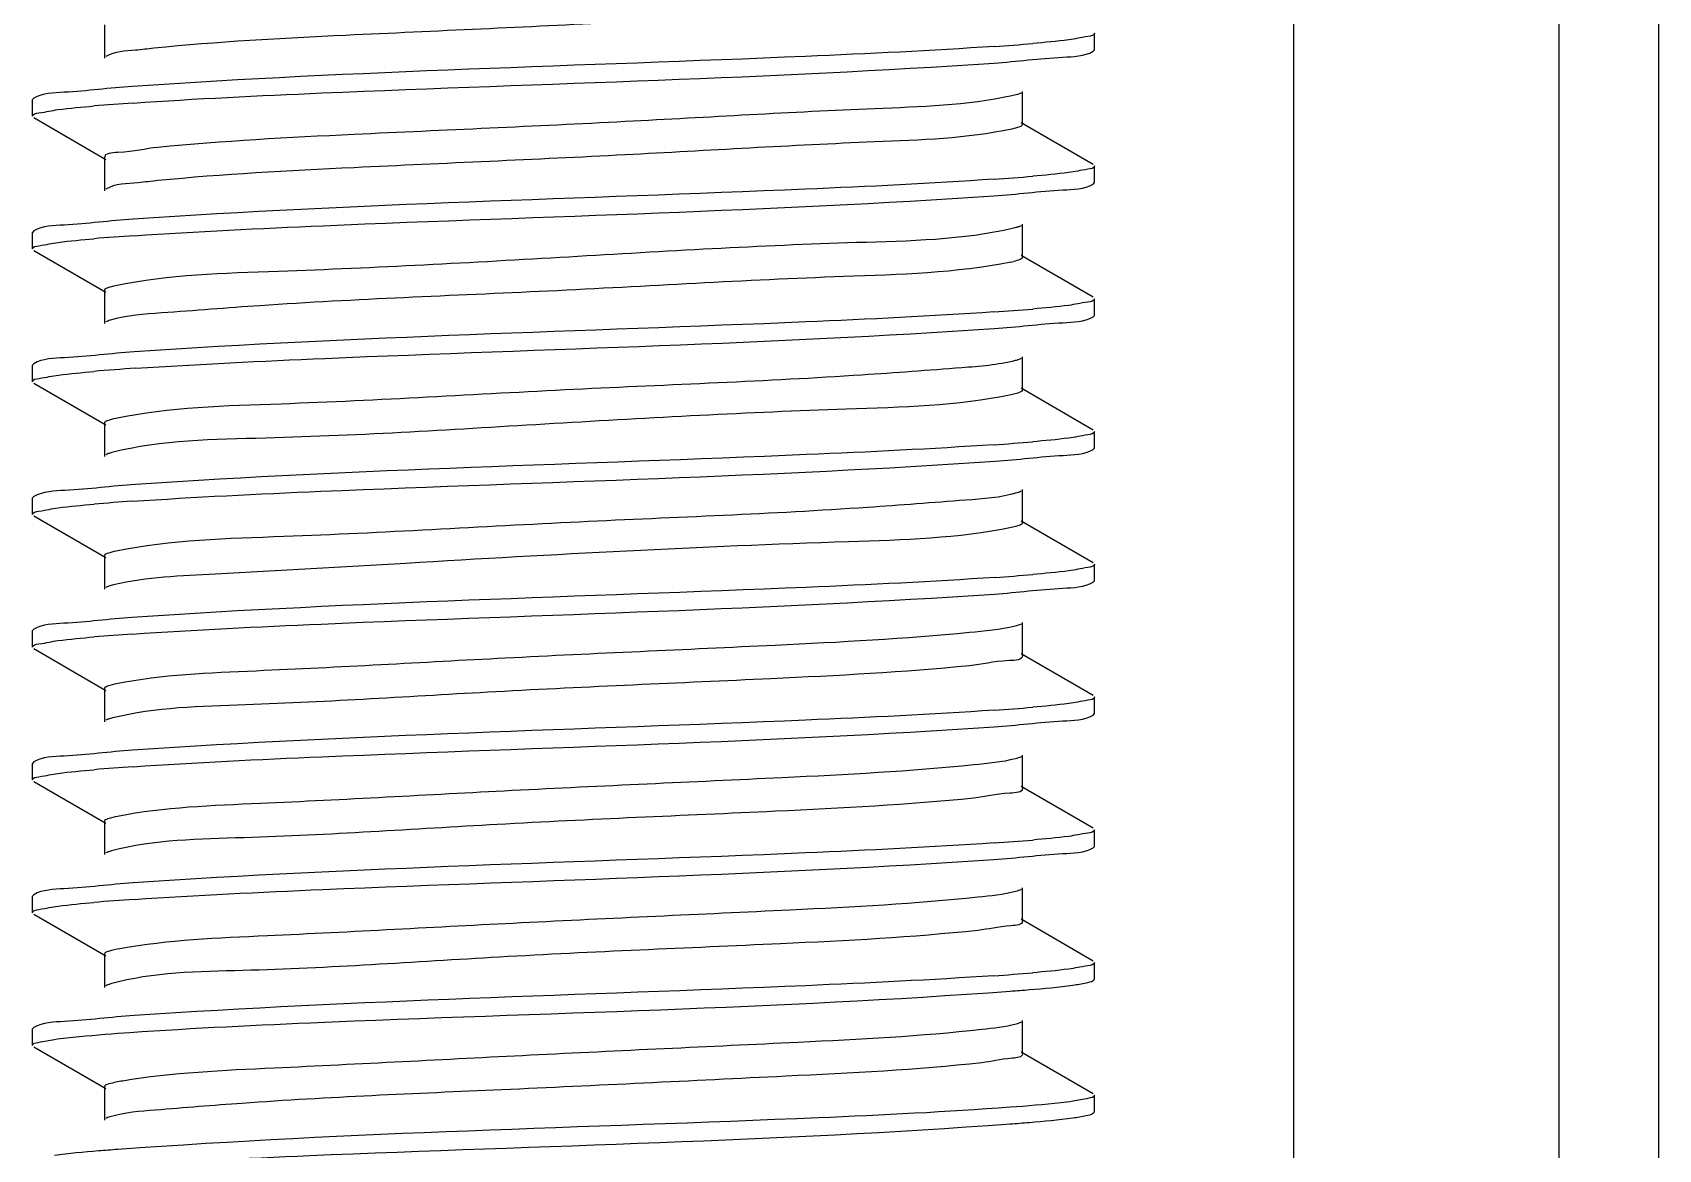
# Model space of a CAD drawing. Extents: x 1382187 to 1725648, y 860327 to 1571294.
# Drawn here: x 1506708.5 to 1507000.2, y 1251862.8 to 1252063.2 of the extents above; entities that cross this region are included whole.
import ezdxf

# ---------------------------------------------------------------- set-up
doc = ezdxf.new("R2010")
doc.units = 0
doc.header["$LTSCALE"] = 1000
doc.header["$MEASUREMENT"] = 0

msp = doc.modelspace()

# ---------------------------------------------------------------- linework, layer by layer
at = {"linetype": 'Continuous'}
for p, q in [((1506934.68, 1253335.18), (1506934.68, 1248594.16)), ((1506982.31, 1253335.18), (1506982.31, 1248594.16)), ((1507000.17, 1253335.18), (1507000.17, 1248594.16)), ((1506721.35, 1252064.53), (1506721.35, 1252058.58)), ((1506898.96, 1252060.07), (1506898.96, 1252063.04)), ((1506898.96, 1252060.07), (1506898.96, 1252063.04)), ((1506898.74, 1252059.8), (1506898.96, 1252060.07)), ((1506886.07, 1252046.67), (1506886.07, 1252052.62)), ((1506708.69, 1252051.4), (1506708.46, 1252051.14)), ((1506708.46, 1252048.16), (1506708.46, 1252051.14)), ((1506708.46, 1252048.16), (1506708.46, 1252051.14)), ((1506708.69, 1252047.9), (1506721.61, 1252040.42)), ((1506898.74, 1252039.49), (1506885.81, 1252046.97)), ((1506721.35, 1252040.72), (1506721.35, 1252034.76)), ((1506898.96, 1252036.25), (1506898.96, 1252039.23)), ((1506898.96, 1252036.25), (1506898.96, 1252039.23)), ((1506898.74, 1252035.99), (1506898.96, 1252036.25)), ((1506708.69, 1252027.58), (1506708.46, 1252027.32)), ((1506708.46, 1252024.35), (1506708.46, 1252027.32)), ((1506708.46, 1252024.35), (1506708.46, 1252027.32)), ((1506886.07, 1252022.86), (1506886.07, 1252028.81)), ((1506708.69, 1252024.09), (1506721.61, 1252016.6)), ((1506898.74, 1252015.68), (1506885.81, 1252023.16)), ((1506721.35, 1252016.9), (1506721.35, 1252010.95)), ((1506898.96, 1252012.44), (1506898.96, 1252015.42)), ((1506898.96, 1252012.44), (1506898.96, 1252015.42)), ((1506898.74, 1252012.18), (1506898.96, 1252012.44)), ((1506708.69, 1252003.77), (1506708.46, 1252003.51)), ((1506708.46, 1252000.53), (1506708.46, 1252003.51)), ((1506708.46, 1252000.53), (1506708.46, 1252003.51)), ((1506886.07, 1251999.04), (1506886.07, 1252005)), ((1506708.69, 1252000.27), (1506721.61, 1251992.79)), ((1506884.78, 1251998.37), (1506884.04, 1251998.2)), ((1506898.74, 1251991.86), (1506885.81, 1251999.35)), ((1506721.35, 1251993.09), (1506721.35, 1251987.14)), ((1506898.96, 1251988.63), (1506898.96, 1251991.6)), ((1506898.96, 1251988.63), (1506898.96, 1251991.6)), ((1506898.74, 1251988.37), (1506898.96, 1251988.63)), ((1506708.69, 1251979.96), (1506708.46, 1251979.7)), ((1506708.46, 1251976.72), (1506708.46, 1251979.7)), ((1506708.46, 1251976.72), (1506708.46, 1251979.7)), ((1506886.07, 1251975.23), (1506886.07, 1251981.19)), ((1506708.69, 1251976.46), (1506721.61, 1251968.98)), ((1506885.06, 1251974.64), (1506884.08, 1251974.4)), ((1506898.74, 1251968.05), (1506885.81, 1251975.53)), ((1506721.35, 1251969.28), (1506721.35, 1251963.33)), ((1506898.96, 1251964.81), (1506898.96, 1251967.79)), ((1506898.96, 1251964.81), (1506898.96, 1251967.79)), ((1506898.74, 1251964.55), (1506898.96, 1251964.81)), ((1506708.69, 1251956.15), (1506708.46, 1251955.88)), ((1506886.07, 1251951.42), (1506886.07, 1251957.37)), ((1506708.46, 1251952.91), (1506708.46, 1251955.88)), ((1506708.46, 1251952.91), (1506708.46, 1251955.88)), ((1506708.69, 1251952.65), (1506721.61, 1251945.16)), ((1506898.74, 1251944.24), (1506885.81, 1251951.72)), ((1506721.35, 1251945.47), (1506721.35, 1251939.51)), ((1506898.96, 1251941), (1506898.96, 1251943.98)), ((1506898.96, 1251941), (1506898.96, 1251943.98)), ((1506898.74, 1251940.74), (1506898.96, 1251941)), ((1506886.07, 1251927.61), (1506886.07, 1251933.56)), ((1506708.69, 1251932.33), (1506708.46, 1251932.07)), ((1506708.46, 1251929.09), (1506708.46, 1251932.07)), ((1506708.46, 1251929.09), (1506708.46, 1251932.07)), ((1506708.69, 1251928.83), (1506721.61, 1251921.35)), ((1506898.74, 1251920.43), (1506885.81, 1251927.91)), ((1506721.35, 1251921.65), (1506721.35, 1251915.7)), ((1506898.96, 1251917.19), (1506898.96, 1251920.17)), ((1506898.74, 1251916.93), (1506898.96, 1251917.19)), ((1506886.07, 1251903.79), (1506886.07, 1251909.75)), ((1506708.69, 1251908.52), (1506708.46, 1251908.26)), ((1506708.46, 1251905.28), (1506708.46, 1251908.26)), ((1506708.46, 1251905.28), (1506708.46, 1251908.26)), ((1506708.69, 1251905.02), (1506721.61, 1251897.54)), ((1506898.74, 1251896.61), (1506885.81, 1251904.1)), ((1506721.35, 1251897.84), (1506721.35, 1251891.89)), ((1506898.96, 1251893.38), (1506898.96, 1251896.35)), ((1506898.96, 1251893.38), (1506898.96, 1251896.35)), ((1506898.74, 1251893.11), (1506898.96, 1251893.38)), ((1506708.69, 1251884.71), (1506708.46, 1251884.45)), ((1506708.46, 1251881.47), (1506708.46, 1251884.45)), ((1506708.46, 1251881.47), (1506708.46, 1251884.45)), ((1506886.07, 1251879.98), (1506886.07, 1251885.93)), ((1506708.69, 1251881.21), (1506721.61, 1251873.73)), ((1506898.74, 1251872.8), (1506885.81, 1251880.28)), ((1506721.35, 1251874.03), (1506721.35, 1251868.07)), ((1506898.96, 1251869.56), (1506898.96, 1251872.54)), ((1506898.96, 1251869.56), (1506898.96, 1251872.54)), ((1506898.74, 1251869.3), (1506898.96, 1251869.56))]:
    msp.add_line(p, q, dxfattribs=at)
for centre, radius, start, end in [((1506853.67, 1252468.62), 408.86, 273.8369, 274.8034), ((1506753.86, 1251641.26), 410.18, 93.826, 94.8054), ((1506853.59, 1252445.78), 409.83, 273.8305, 274.8033), ((1506754.11, 1251614.33), 413.31, 93.8044, 94.806), ((1506880.35, 1252039.77), 18.14, 281.5383, 283.132), ((1506853.57, 1252422.25), 410.12, 273.8286, 274.8032), ((1506754.47, 1251586.03), 417.82, 93.7747, 94.806), ((1506853.6, 1252398.05), 409.73, 273.8312, 274.8033), ((1506753.63, 1251572.74), 407.26, 93.8482, 94.803), ((1506853.85, 1252371.17), 406.65, 273.8518, 274.8032), ((1506753.72, 1251547.83), 408.35, 93.8395, 94.8043), ((1506853.67, 1252349.52), 408.82, 273.8372, 274.8034), ((1506753.86, 1251522.28), 410.1, 93.8265, 94.8053), ((1506853.59, 1252326.69), 409.81, 273.8306, 274.8033), ((1506754.1, 1251495.39), 413.19, 93.8052, 94.806), ((1506853.57, 1252303.19), 410.12, 273.8286, 274.8032)]:
    msp.add_arc(centre, radius, start, end, dxfattribs=at)
for points, knots in [([(1506883.76, 1252069.58), (1506875.38, 1252067.95), (1506851.69, 1252067.12), (1506812.06, 1252064.79), (1506769.34, 1252062.93), (1506741.66, 1252061.52), (1506730.21, 1252060.35)], [0, 0, 0, 0, 0.166363, 0.459884, 0.775471, 1, 1, 1, 1]), ([(1506898.96, 1252063.04), (1506898.96, 1252062.61), (1506896.68, 1252062.32), (1506895.53, 1252062.01), (1506894.38, 1252061.86)], [0, 0, 0, 0, 0.271553, 1, 1, 1, 1]), ([(1506730.21, 1252060.35), (1506729.12, 1252060.24), (1506726.28, 1252059.83), (1506723.18, 1252059.79), (1506721.61, 1252058.88)], [0, 0, 0, 0, 0.37517, 1, 1, 1, 1]), ([(1506881.03, 1252060.68), (1506869.75, 1252059.91), (1506818.19, 1252057.43), (1506766.58, 1252056.24), (1506726.38, 1252053.5)], [0, 0, 0, 0, 0.219155, 1, 1, 1, 1]), ([(1506880.97, 1252057.7), (1506885.08, 1252057.98), (1506890.85, 1252058.78), (1506897.13, 1252058.88), (1506898.74, 1252059.8)], [0, 0, 0, 0, 0.690303, 1, 1, 1, 1]), ([(1506726.49, 1252050.53), (1506737.77, 1252051.3), (1506789.27, 1252053.78), (1506840.82, 1252054.97), (1506880.97, 1252057.7)], [0, 0, 0, 0, 0.219327, 1, 1, 1, 1]), ([(1506726.38, 1252053.5), (1506722.28, 1252053.22), (1506716.54, 1252052.42), (1506710.29, 1252052.31), (1506708.69, 1252051.4)], [0, 0, 0, 0, 0.690244, 1, 1, 1, 1]), ([(1506885.81, 1252052.32), (1506885.61, 1252052.21), (1506885.05, 1252052.01), (1506884.48, 1252051.87), (1506884.13, 1252051.8)], [0, 0, 0, 0, 0.394958, 1, 1, 1, 1]), ([(1506884.13, 1252051.8), (1506876.06, 1252050.08), (1506852.76, 1252049.38), (1506813.52, 1252046.97), (1506770.63, 1252045.15), (1506742.66, 1252043.71), (1506730.97, 1252042.57)], [0, 0, 0, 0, 0.16123, 0.452798, 0.770329, 1, 1, 1, 1]), ([(1506708.46, 1252048.16), (1506708.46, 1252048.59), (1506710.73, 1252048.88), (1506711.88, 1252049.19), (1506713.02, 1252049.34)], [0, 0, 0, 0, 0.27161, 1, 1, 1, 1]), ([(1506886.07, 1252046.67), (1506886.07, 1252046.46), (1506885.21, 1252046.09), (1506884.62, 1252045.95), (1506884.13, 1252045.85)], [0, 0, 0, 0, 0.296864, 1, 1, 1, 1]), ([(1506884.13, 1252045.85), (1506876.06, 1252044.13), (1506852.76, 1252043.43), (1506813.52, 1252041.01), (1506770.63, 1252039.2), (1506742.66, 1252037.76), (1506730.97, 1252036.61)], [0, 0, 0, 0, 0.16123, 0.452798, 0.770329, 1, 1, 1, 1]), ([(1506730.97, 1252042.57), (1506728.57, 1252042.33), (1506726.32, 1252041.59), (1506721.35, 1252041.59), (1506721.35, 1252040.72)], [0, 0, 0, 0, 0.734941, 1, 1, 1, 1]), ([(1506898.96, 1252039.23), (1506898.96, 1252038.8), (1506896.67, 1252038.51), (1506895.52, 1252038.2), (1506894.36, 1252038.05)], [0, 0, 0, 0, 0.271502, 1, 1, 1, 1]), ([(1506730.97, 1252036.61), (1506729.78, 1252036.5), (1506726.69, 1252036.05), (1506723.32, 1252036.06), (1506721.61, 1252035.07)], [0, 0, 0, 0, 0.376916, 1, 1, 1, 1]), ([(1506880.97, 1252036.86), (1506869.7, 1252036.09), (1506818.21, 1252033.61), (1506766.65, 1252032.42), (1506726.49, 1252029.69)], [0, 0, 0, 0, 0.219173, 1, 1, 1, 1]), ([(1506880.95, 1252033.88), (1506885.07, 1252034.16), (1506890.84, 1252034.96), (1506897.13, 1252035.07), (1506898.74, 1252035.99)], [0, 0, 0, 0, 0.690321, 1, 1, 1, 1]), ([(1506726.69, 1252026.73), (1506737.98, 1252027.49), (1506789.4, 1252029.97), (1506840.88, 1252031.16), (1506880.95, 1252033.88)], [0, 0, 0, 0, 0.219774, 1, 1, 1, 1]), ([(1506726.49, 1252029.69), (1506722.37, 1252029.41), (1506716.59, 1252028.61), (1506710.3, 1252028.51), (1506708.69, 1252027.58)], [0, 0, 0, 0, 0.690375, 1, 1, 1, 1]), ([(1506884.47, 1252028.06), (1506875.29, 1252025.91), (1506848.37, 1252025.52), (1506804.54, 1252022.85), (1506760.28, 1252020.38), (1506732.94, 1252019.75), (1506723.35, 1252017.74)], [0, 0, 0, 0, 0.175258, 0.495335, 0.818042, 1, 1, 1, 1]), ([(1506885.81, 1252028.51), (1506885.65, 1252028.41), (1506885.2, 1252028.25), (1506884.74, 1252028.13), (1506884.47, 1252028.06)], [0, 0, 0, 0, 0.404749, 1, 1, 1, 1]), ([(1506708.46, 1252024.35), (1506708.46, 1252024.78), (1506710.74, 1252025.06), (1506711.9, 1252025.38), (1506713.05, 1252025.53)], [0, 0, 0, 0, 0.271508, 1, 1, 1, 1]), ([(1506883.98, 1252022), (1506874.13, 1252019.98), (1506846.23, 1252019.37), (1506801.47, 1252016.56), (1506760.56, 1252015.14), (1506734.46, 1252013.05), (1506725.39, 1252012.42), (1506722.41, 1252011.56)], [0, 0, 0, 0, 0.186159, 0.513431, 0.833084, 0.942545, 1, 1, 1, 1]), ([(1506886.07, 1252022.86), (1506886.07, 1252022.67), (1506885.38, 1252022.32), (1506884.88, 1252022.2), (1506884.47, 1252022.11)], [0, 0, 0, 0, 0.303897, 1, 1, 1, 1]), ([(1506723.35, 1252017.74), (1506722.84, 1252017.64), (1506722.24, 1252017.5), (1506721.35, 1252017.12), (1506721.35, 1252016.9)], [0, 0, 0, 0, 0.704936, 1, 1, 1, 1]), ([(1506898.96, 1252015.42), (1506898.96, 1252014.98), (1506896.67, 1252014.7), (1506895.51, 1252014.38), (1506894.36, 1252014.23)], [0, 0, 0, 0, 0.271487, 1, 1, 1, 1]), ([(1506722.41, 1252011.56), (1506722.25, 1252011.51), (1506721.98, 1252011.43), (1506721.72, 1252011.31), (1506721.61, 1252011.25)], [0, 0, 0, 0, 0.573147, 1, 1, 1, 1]), ([(1506880.95, 1252013.05), (1506869.71, 1252012.28), (1506818.28, 1252009.81), (1506766.8, 1252008.61), (1506726.69, 1252005.89)], [0, 0, 0, 0, 0.219017, 1, 1, 1, 1]), ([(1506880.98, 1252010.07), (1506885.09, 1252010.35), (1506890.85, 1252011.15), (1506897.13, 1252011.26), (1506898.74, 1252012.18)], [0, 0, 0, 0, 0.690296, 1, 1, 1, 1]), ([(1506726.96, 1252002.94), (1506738.27, 1252003.69), (1506789.61, 1252006.16), (1506841.01, 1252007.35), (1506880.98, 1252010.07)], [0, 0, 0, 0, 0.220437, 1, 1, 1, 1]), ([(1506726.69, 1252005.89), (1506722.52, 1252005.61), (1506716.68, 1252004.8), (1506710.31, 1252004.7), (1506708.69, 1252003.77)], [0, 0, 0, 0, 0.690579, 1, 1, 1, 1]), ([(1506884.78, 1252004.33), (1506881.65, 1252003.51), (1506872.4, 1252002.82), (1506846.08, 1252000.81), (1506805.25, 1251999.35), (1506760.76, 1251996.55), (1506733.11, 1251995.96), (1506723.39, 1251993.94)], [0, 0, 0, 0, 0.059883, 0.170869, 0.490784, 0.815924, 1, 1, 1, 1]), ([(1506885.81, 1252004.7), (1506885.68, 1252004.62), (1506885.34, 1252004.48), (1506884.99, 1252004.38), (1506884.78, 1252004.33)], [0, 0, 0, 0, 0.415919, 1, 1, 1, 1]), ([(1506708.46, 1252000.53), (1506708.46, 1252000.97), (1506710.77, 1252001.25), (1506711.94, 1252001.57), (1506713.1, 1252001.72)], [0, 0, 0, 0, 0.271323, 1, 1, 1, 1]), ([(1506884.04, 1251998.2), (1506874.34, 1251996.18), (1506846.75, 1251995.54), (1506802.21, 1251993.12), (1506758.45, 1251990.28), (1506731.64, 1251990.12), (1506722.69, 1251987.82)], [0, 0, 0, 0, 0.183768, 0.508585, 0.828555, 1, 1, 1, 1]), ([(1506886.07, 1251999.04), (1506886.07, 1251998.89), (1506885.54, 1251998.57), (1506885.11, 1251998.46), (1506884.78, 1251998.37)], [0, 0, 0, 0, 0.312635, 1, 1, 1, 1]), ([(1506723.39, 1251993.94), (1506722.88, 1251993.83), (1506722.26, 1251993.69), (1506721.35, 1251993.31), (1506721.35, 1251993.09)], [0, 0, 0, 0, 0.705352, 1, 1, 1, 1]), ([(1506898.96, 1251991.6), (1506898.96, 1251991.17), (1506896.68, 1251990.88), (1506895.52, 1251990.57), (1506894.36, 1251990.42)], [0, 0, 0, 0, 0.271507, 1, 1, 1, 1]), ([(1506880.98, 1251989.24), (1506869.76, 1251988.47), (1506818.43, 1251986), (1506767.03, 1251984.79), (1506726.96, 1251982.1)], [0, 0, 0, 0, 0.218687, 1, 1, 1, 1]), ([(1506881.16, 1251986.27), (1506885.23, 1251986.55), (1506890.93, 1251987.34), (1506897.15, 1251987.45), (1506898.74, 1251988.37)], [0, 0, 0, 0, 0.690104, 1, 1, 1, 1]), ([(1506722.69, 1251987.82), (1506722.47, 1251987.77), (1506722.11, 1251987.66), (1506721.75, 1251987.52), (1506721.61, 1251987.44)], [0, 0, 0, 0, 0.58569, 1, 1, 1, 1]), ([(1506726.3, 1251979.08), (1506737.59, 1251979.85), (1506789.21, 1251982.34), (1506840.9, 1251983.52), (1506881.16, 1251986.27)], [0, 0, 0, 0, 0.219037, 1, 1, 1, 1]), ([(1506726.96, 1251982.1), (1506722.73, 1251981.82), (1506716.8, 1251980.99), (1506710.34, 1251980.9), (1506708.69, 1251979.96)], [0, 0, 0, 0, 0.690854, 1, 1, 1, 1]), ([(1506885.06, 1251980.59), (1506882.1, 1251979.72), (1506873.05, 1251979.1), (1506846.99, 1251977), (1506806.07, 1251975.59), (1506761.27, 1251972.77), (1506733.33, 1251972.16), (1506723.46, 1251970.14)], [0, 0, 0, 0, 0.057053, 0.166257, 0.485855, 0.813479, 1, 1, 1, 1]), ([(1506885.81, 1251980.88), (1506885.71, 1251980.83), (1506885.46, 1251980.72), (1506885.2, 1251980.63), (1506885.06, 1251980.59)], [0, 0, 0, 0, 0.42873, 1, 1, 1, 1]), ([(1506708.46, 1251976.72), (1506708.46, 1251977.15), (1506710.74, 1251977.44), (1506711.89, 1251977.75), (1506713.04, 1251977.9)], [0, 0, 0, 0, 0.271601, 1, 1, 1, 1]), ([(1506884.08, 1251974.4), (1506874.51, 1251972.39), (1506838.01, 1251971.47), (1506790.49, 1251968.91), (1506746.62, 1251966.2), (1506728.97, 1251965.47), (1506723, 1251964.09)], [0, 0, 0, 0, 0.18168, 0.674077, 0.886101, 1, 1, 1, 1]), ([(1506886.07, 1251975.23), (1506886.07, 1251975.1), (1506885.67, 1251974.81), (1506885.32, 1251974.71), (1506885.06, 1251974.64)], [0, 0, 0, 0, 0.323571, 1, 1, 1, 1]), ([(1506723.46, 1251970.14), (1506722.92, 1251970.03), (1506722.3, 1251969.89), (1506721.35, 1251969.51), (1506721.35, 1251969.28)], [0, 0, 0, 0, 0.706175, 1, 1, 1, 1]), ([(1506898.96, 1251967.79), (1506898.96, 1251967.36), (1506896.7, 1251967.07), (1506895.55, 1251966.76), (1506894.4, 1251966.61)], [0, 0, 0, 0, 0.271649, 1, 1, 1, 1]), ([(1506881.16, 1251965.44), (1506869.88, 1251964.66), (1506818.25, 1251962.18), (1506766.57, 1251960.99), (1506726.3, 1251958.24)], [0, 0, 0, 0, 0.218917, 1, 1, 1, 1]), ([(1506723, 1251964.09), (1506722.72, 1251964.02), (1506722.25, 1251963.9), (1506721.78, 1251963.73), (1506721.61, 1251963.63)], [0, 0, 0, 0, 0.596673, 1, 1, 1, 1]), ([(1506726.37, 1251955.27), (1506737.65, 1251956.04), (1506789.21, 1251958.52), (1506840.82, 1251959.71), (1506881.03, 1251962.45)], [0, 0, 0, 0, 0.219094, 1, 1, 1, 1]), ([(1506881.03, 1251962.45), (1506885.13, 1251962.73), (1506890.88, 1251963.53), (1506897.14, 1251963.64), (1506898.74, 1251964.55)], [0, 0, 0, 0, 0.690241, 1, 1, 1, 1]), ([(1506726.3, 1251958.24), (1506722.22, 1251957.96), (1506716.51, 1251957.17), (1506710.28, 1251957.06), (1506708.69, 1251956.15)], [0, 0, 0, 0, 0.690151, 1, 1, 1, 1]), ([(1506885.81, 1251957.07), (1506885.48, 1251956.88), (1506882.41, 1251956.06), (1506879.3, 1251955.8), (1506876.56, 1251955.53)], [0, 0, 0, 0, 0.122428, 1, 1, 1, 1]), ([(1506708.46, 1251952.91), (1506708.46, 1251953.34), (1506710.73, 1251953.62), (1506711.88, 1251953.94), (1506713.02, 1251954.09)], [0, 0, 0, 0, 0.27163, 1, 1, 1, 1]), ([(1506876.56, 1251955.53), (1506864.97, 1251954.39), (1506837.19, 1251952.96), (1506794.49, 1251951.13), (1506755.18, 1251948.79), (1506731.76, 1251947.99), (1506723.54, 1251946.34)], [0, 0, 0, 0, 0.227968, 0.544065, 0.835946, 1, 1, 1, 1]), ([(1506886.07, 1251951.42), (1506886.08, 1251950.56), (1506881.16, 1251950.54), (1506878.94, 1251949.81), (1506876.56, 1251949.58)], [0, 0, 0, 0, 0.265144, 1, 1, 1, 1]), ([(1506876.56, 1251949.58), (1506864.72, 1251948.41), (1506836.37, 1251946.96), (1506793.01, 1251945.19), (1506753.79, 1251942.57), (1506730.59, 1251942.13), (1506722.82, 1251940.23)], [0, 0, 0, 0, 0.231868, 0.552576, 0.844286, 1, 1, 1, 1]), ([(1506723.54, 1251946.34), (1506722.99, 1251946.23), (1506722.34, 1251946.08), (1506721.35, 1251945.7), (1506721.35, 1251945.47)], [0, 0, 0, 0, 0.707243, 1, 1, 1, 1]), ([(1506881.03, 1251941.61), (1506869.75, 1251940.85), (1506818.19, 1251938.36), (1506766.58, 1251937.17), (1506726.37, 1251934.43)], [0, 0, 0, 0, 0.219151, 1, 1, 1, 1]), ([(1506898.96, 1251943.98), (1506898.96, 1251943.55), (1506896.68, 1251943.26), (1506895.53, 1251942.95), (1506894.38, 1251942.8)], [0, 0, 0, 0, 0.271555, 1, 1, 1, 1]), ([(1506722.82, 1251940.23), (1506722.58, 1251940.17), (1506722.17, 1251940.06), (1506721.77, 1251939.9), (1506721.61, 1251939.81)], [0, 0, 0, 0, 0.590543, 1, 1, 1, 1]), ([(1506726.49, 1251931.47), (1506737.77, 1251932.23), (1506789.26, 1251934.71), (1506840.82, 1251935.9), (1506880.97, 1251938.63)], [0, 0, 0, 0, 0.219316, 1, 1, 1, 1]), ([(1506880.97, 1251938.63), (1506885.08, 1251938.91), (1506890.85, 1251939.71), (1506897.13, 1251939.82), (1506898.74, 1251940.74)], [0, 0, 0, 0, 0.690302, 1, 1, 1, 1]), ([(1506726.37, 1251934.43), (1506722.28, 1251934.15), (1506716.54, 1251933.36), (1506710.29, 1251933.25), (1506708.69, 1251932.33)], [0, 0, 0, 0, 0.690241, 1, 1, 1, 1]), ([(1506885.81, 1251933.26), (1506885.5, 1251933.08), (1506882.69, 1251932.3), (1506879.83, 1251932.05), (1506877.32, 1251931.8)], [0, 0, 0, 0, 0.124553, 1, 1, 1, 1]), ([(1506708.46, 1251929.09), (1506708.46, 1251929.53), (1506710.73, 1251929.81), (1506711.88, 1251930.12), (1506713.02, 1251930.27)], [0, 0, 0, 0, 0.271612, 1, 1, 1, 1]), ([(1506877.32, 1251931.8), (1506865.9, 1251930.63), (1506838.27, 1251929.21), (1506795.57, 1251927.35), (1506755.89, 1251925.04), (1506732.14, 1251924.19), (1506723.73, 1251922.57)], [0, 0, 0, 0, 0.223808, 0.539121, 0.832916, 1, 1, 1, 1]), ([(1506886.07, 1251927.61), (1506886.08, 1251926.81), (1506881.57, 1251926.73), (1506879.51, 1251926.07), (1506877.32, 1251925.84)], [0, 0, 0, 0, 0.265825, 1, 1, 1, 1]), ([(1506877.32, 1251925.84), (1506865.51, 1251924.63), (1506837, 1251923.18), (1506793.28, 1251921.42), (1506753.75, 1251918.66), (1506730.33, 1251918.39), (1506722.63, 1251916.37)], [0, 0, 0, 0, 0.229779, 0.552271, 0.845852, 1, 1, 1, 1]), ([(1506723.73, 1251922.57), (1506723.13, 1251922.45), (1506722.43, 1251922.29), (1506721.35, 1251921.9), (1506721.35, 1251921.65)], [0, 0, 0, 0, 0.709559, 1, 1, 1, 1]), ([(1506898.96, 1251920.17), (1506898.96, 1251919.73), (1506896.67, 1251919.45), (1506895.52, 1251919.13), (1506894.36, 1251918.98)], [0, 0, 0, 0, 0.271503, 1, 1, 1, 1]), ([(1506722.63, 1251916.37), (1506722.42, 1251916.31), (1506722.08, 1251916.21), (1506721.74, 1251916.08), (1506721.61, 1251916)], [0, 0, 0, 0, 0.582657, 1, 1, 1, 1]), ([(1506880.97, 1251917.8), (1506869.7, 1251917.03), (1506818.21, 1251914.55), (1506766.65, 1251913.36), (1506726.49, 1251910.63)], [0, 0, 0, 0, 0.219176, 1, 1, 1, 1]), ([(1506880.95, 1251914.82), (1506885.07, 1251915.1), (1506890.84, 1251915.9), (1506897.13, 1251916.01), (1506898.74, 1251916.93)], [0, 0, 0, 0, 0.690321, 1, 1, 1, 1]), ([(1506726.68, 1251907.67), (1506737.97, 1251908.43), (1506789.39, 1251910.9), (1506840.88, 1251912.1), (1506880.95, 1251914.82)], [0, 0, 0, 0, 0.219756, 1, 1, 1, 1]), ([(1506726.49, 1251910.63), (1506722.37, 1251910.35), (1506716.59, 1251909.55), (1506710.3, 1251909.44), (1506708.69, 1251908.52)], [0, 0, 0, 0, 0.690369, 1, 1, 1, 1]), ([(1506885.81, 1251909.45), (1506885.53, 1251909.28), (1506882.96, 1251908.54), (1506880.34, 1251908.3), (1506878.05, 1251908.06)], [0, 0, 0, 0, 0.126851, 1, 1, 1, 1]), ([(1506708.46, 1251905.28), (1506708.46, 1251905.71), (1506710.74, 1251906), (1506711.9, 1251906.31), (1506713.05, 1251906.46)], [0, 0, 0, 0, 0.271513, 1, 1, 1, 1]), ([(1506878.05, 1251908.06), (1506866.87, 1251906.87), (1506839.54, 1251905.48), (1506797.02, 1251903.58), (1506756.98, 1251901.33), (1506732.85, 1251900.38), (1506724.14, 1251898.83)], [0, 0, 0, 0, 0.218693, 0.532071, 0.827808, 1, 1, 1, 1]), ([(1506886.07, 1251903.79), (1506886.08, 1251903.06), (1506881.96, 1251902.91), (1506880.06, 1251902.32), (1506878.05, 1251902.11)], [0, 0, 0, 0, 0.266653, 1, 1, 1, 1]), ([(1506878.05, 1251902.11), (1506866.3, 1251900.85), (1506837.67, 1251899.4), (1506793.62, 1251897.66), (1506753.78, 1251894.76), (1506730.12, 1251894.66), (1506722.47, 1251892.51)], [0, 0, 0, 0, 0.227419, 0.551484, 0.846998, 1, 1, 1, 1]), ([(1506724.14, 1251898.83), (1506723.43, 1251898.7), (1506722.65, 1251898.52), (1506721.35, 1251898.13), (1506721.35, 1251897.84)], [0, 0, 0, 0, 0.714126, 1, 1, 1, 1]), ([(1506898.96, 1251896.35), (1506898.96, 1251895.92), (1506896.67, 1251895.63), (1506895.51, 1251895.32), (1506894.36, 1251895.17)], [0, 0, 0, 0, 0.271487, 1, 1, 1, 1]), ([(1506722.47, 1251892.51), (1506722.3, 1251892.46), (1506722.01, 1251892.37), (1506721.73, 1251892.25), (1506721.61, 1251892.19)], [0, 0, 0, 0, 0.575512, 1, 1, 1, 1]), ([(1506880.95, 1251893.98), (1506869.7, 1251893.22), (1506818.28, 1251890.74), (1506766.79, 1251889.54), (1506726.68, 1251886.83)], [0, 0, 0, 0, 0.219025, 1, 1, 1, 1]), ([(1506883.87, 1251891.21), (1506885.02, 1251891.3), (1506888.78, 1251891.59), (1506892.53, 1251891.93), (1506895.11, 1251892.29)], [0, 0, 0, 0, 0.307514, 1, 1, 1, 1]), ([(1506895.11, 1251892.29), (1506895.9, 1251892.41), (1506897.11, 1251892.62), (1506898.35, 1251892.89), (1506898.74, 1251893.11)], [0, 0, 0, 0, 0.642945, 1, 1, 1, 1]), ([(1506723.78, 1251883.65), (1506735.27, 1251884.49), (1506788.64, 1251887.09), (1506842.09, 1251888.14), (1506883.87, 1251891.21)], [0, 0, 0, 0, 0.215786, 1, 1, 1, 1]), ([(1506726.68, 1251886.83), (1506722.52, 1251886.55), (1506716.68, 1251885.74), (1506710.31, 1251885.64), (1506708.69, 1251884.71)], [0, 0, 0, 0, 0.690571, 1, 1, 1, 1]), ([(1506712.38, 1251882.56), (1506713.11, 1251882.66), (1506716.9, 1251883.12), (1506720.7, 1251883.42), (1506723.78, 1251883.65)], [0, 0, 0, 0, 0.191525, 1, 1, 1, 1]), ([(1506878.75, 1251884.32), (1506867.82, 1251883.1), (1506840.8, 1251881.74), (1506798.48, 1251879.81), (1506758.09, 1251877.62), (1506733.58, 1251876.59), (1506724.58, 1251875.09)], [0, 0, 0, 0, 0.213597, 0.525045, 0.822717, 1, 1, 1, 1]), ([(1506885.81, 1251885.63), (1506885.55, 1251885.48), (1506883.22, 1251884.78), (1506880.83, 1251884.56), (1506878.75, 1251884.32)], [0, 0, 0, 0, 0.129326, 1, 1, 1, 1]), ([(1506708.46, 1251881.47), (1506708.46, 1251881.85), (1506710.39, 1251882.16), (1506711.4, 1251882.42), (1506712.38, 1251882.56)], [0, 0, 0, 0, 0.274205, 1, 1, 1, 1]), ([(1506878.75, 1251878.37), (1506867.07, 1251877.07), (1506838.33, 1251875.71), (1506794.13, 1251873.5), (1506756.33, 1251871.99), (1506732.99, 1251870.06), (1506724.98, 1251869.45), (1506722.35, 1251868.66)], [0, 0, 0, 0, 0.224806, 0.550241, 0.84772, 0.947459, 1, 1, 1, 1]), ([(1506886.07, 1251879.98), (1506886.08, 1251879.31), (1506882.34, 1251879.11), (1506880.58, 1251878.57), (1506878.75, 1251878.37)], [0, 0, 0, 0, 0.267648, 1, 1, 1, 1]), ([(1506724.58, 1251875.09), (1506723.77, 1251874.96), (1506722.88, 1251874.75), (1506721.35, 1251874.35), (1506721.35, 1251874.03)], [0, 0, 0, 0, 0.71787, 1, 1, 1, 1]), ([(1506895.11, 1251871.46), (1506894.4, 1251871.36), (1506890.66, 1251870.9), (1506886.91, 1251870.6), (1506883.87, 1251870.38)], [0, 0, 0, 0, 0.191311, 1, 1, 1, 1]), ([(1506898.96, 1251872.54), (1506898.96, 1251872.17), (1506897.08, 1251871.85), (1506896.08, 1251871.6), (1506895.11, 1251871.46)], [0, 0, 0, 0, 0.274554, 1, 1, 1, 1]), ([(1506722.35, 1251868.66), (1506722.2, 1251868.62), (1506721.95, 1251868.54), (1506721.71, 1251868.43), (1506721.61, 1251868.38)], [0, 0, 0, 0, 0.569048, 1, 1, 1, 1]), ([(1506883.87, 1251870.38), (1506872.42, 1251869.53), (1506819.05, 1251866.93), (1506765.61, 1251865.87), (1506723.78, 1251862.81)], [0, 0, 0, 0, 0.214949, 1, 1, 1, 1]), ([(1506895.1, 1251868.48), (1506895.9, 1251868.59), (1506897.11, 1251868.8), (1506898.35, 1251869.08), (1506898.74, 1251869.3)], [0, 0, 0, 0, 0.643054, 1, 1, 1, 1]), ([(1506723.65, 1251859.83), (1506735.13, 1251860.67), (1506788.53, 1251863.27), (1506842, 1251864.32), (1506883.83, 1251867.4)], [0, 0, 0, 0, 0.215407, 1, 1, 1, 1]), ([(1506883.83, 1251867.4), (1506884.99, 1251867.48), (1506888.75, 1251867.78), (1506892.51, 1251868.11), (1506895.1, 1251868.48)], [0, 0, 0, 0, 0.307504, 1, 1, 1, 1]), ([(1506723.78, 1251862.81), (1506722.61, 1251862.73), (1506718.81, 1251862.43), (1506715, 1251862.09), (1506712.38, 1251861.72)], [0, 0, 0, 0, 0.307276, 1, 1, 1, 1])]:
    msp.add_open_spline(points, degree=3, knots=knots, dxfattribs=at)
for points in [[(1506894.38, 1252061.86), (1506892.23, 1252061.58), (1506890.07, 1252061.38), (1506887.91, 1252061.2)], [(1506713.02, 1252049.34), (1506715.18, 1252049.62), (1506717.34, 1252049.82), (1506719.5, 1252050)], [(1506894.36, 1252038.05), (1506892.22, 1252037.77), (1506890.06, 1252037.57), (1506887.91, 1252037.39)], [(1506713.05, 1252025.53), (1506715.19, 1252025.81), (1506717.34, 1252026), (1506719.49, 1252026.19)], [(1506894.36, 1252014.23), (1506892.22, 1252013.96), (1506890.06, 1252013.76), (1506887.91, 1252013.57)], [(1506713.1, 1252001.72), (1506715.22, 1252001.99), (1506717.34, 1252002.19), (1506719.47, 1252002.37)], [(1506894.36, 1251990.42), (1506892.22, 1251990.14), (1506890.06, 1251989.94), (1506887.91, 1251989.76)], [(1506713.04, 1251977.9), (1506715.19, 1251978.18), (1506717.36, 1251978.38), (1506719.53, 1251978.57)], [(1506894.4, 1251966.61), (1506892.24, 1251966.33), (1506890.07, 1251966.13), (1506887.9, 1251965.95)], [(1506713.02, 1251954.09), (1506715.18, 1251954.37), (1506717.35, 1251954.57), (1506719.52, 1251954.75)], [(1506894.38, 1251942.8), (1506892.23, 1251942.52), (1506890.07, 1251942.32), (1506887.91, 1251942.13)], [(1506713.02, 1251930.27), (1506715.18, 1251930.55), (1506717.34, 1251930.75), (1506719.5, 1251930.94)], [(1506894.36, 1251918.98), (1506892.22, 1251918.7), (1506890.06, 1251918.5), (1506887.91, 1251918.32)], [(1506713.05, 1251906.46), (1506715.19, 1251906.74), (1506717.34, 1251906.94), (1506719.49, 1251907.12)], [(1506894.36, 1251895.17), (1506892.22, 1251894.89), (1506890.06, 1251894.69), (1506887.91, 1251894.51)]]:
    msp.add_open_spline(points, degree=3, dxfattribs=at)

doc.saveas('drawing.dxf')
